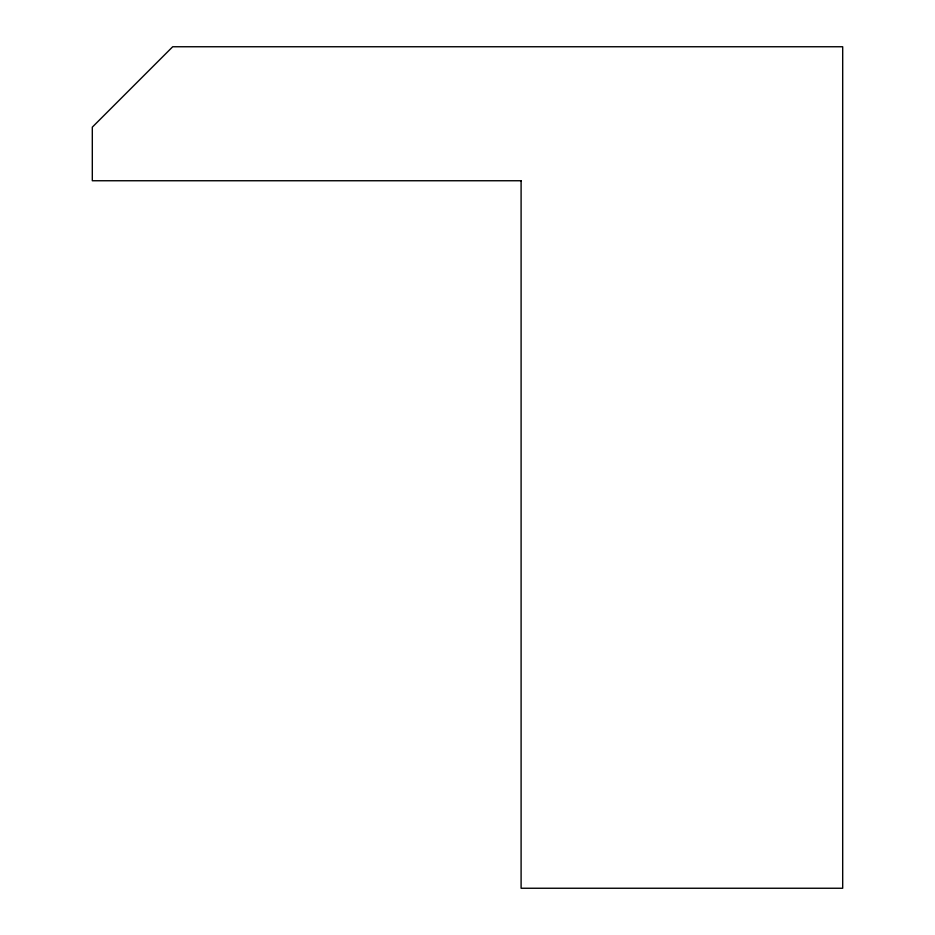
<?xml version="1.0" encoding="UTF-8"?>
<svg xmlns="http://www.w3.org/2000/svg" width="935" height="935" viewBox="0 0 935 935"><rect width="100%" height="100%" fill="white"/><g stroke="black" fill="none" stroke-linecap="round" stroke-linejoin="round"><path stroke-width="1.4" d="M521.251 180.747L92.308 180.747L92.308 127.148L172.706 46.75L842.692 46.75L842.692 888.25L521.099 888.25L521.099 180.747"/></g></svg>
